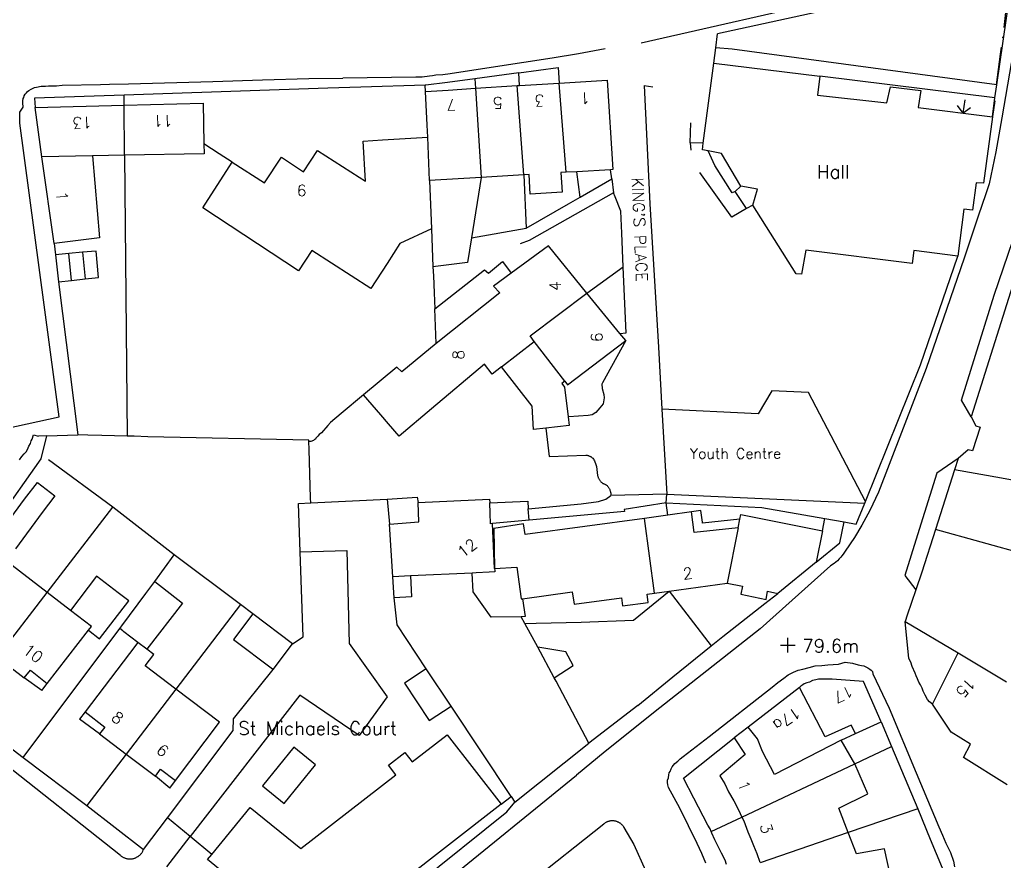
# Model space of a CAD drawing. Extents: x 427500 to 429848, y 434500 to 436505.
# Drawn here: x 427841.1 to 427945.1, y 435868.4 to 435957.2 of the extents above; entities that cross this region are included whole.
import ezdxf

# ---------------------------------------------------------------- set-up
doc = ezdxf.new("R2010")
doc.units = 0
doc.linetypes.add('Dash-Dot', pattern=[6, 4, -1, 0, -1])
doc.layers.add('LPTIP_Ex_Base', color=8, linetype='Continuous')
doc.styles.add('MtXpl_Romans', font='romans__.ttf')

msp = doc.modelspace()

# ---------------------------------------------------------------- linework, layer by layer
at = {"layer": 'LPTIP_Ex_Base', "color": 251, "true_color": 0x636466}
for p, q in [((427906.73, 435954.79), (427943.25, 435963.1)), ((427944.29, 435950.35), (427945.82, 435961.11)), ((427947.15, 435960.5), (427944.79, 435946.85)), ((427929.35, 435958.9), (427914.8, 435955.72)), ((427914.61, 435954.24), (427914.8, 435955.72)), ((427914.4, 435952.65), (427914.61, 435954.24)), ((427916.35, 435954.1), (427914.61, 435954.24)), ((427897.35, 435953.15), (427891.35, 435952.25)), ((427900.1, 435953.62), (427897.35, 435953.15)), ((427902.94, 435954.14), (427900.1, 435953.62)), ((427944.29, 435950.35), (427916.35, 435954.1)), ((427891.35, 435952.25), (427886.55, 435951.5)), ((427893.8, 435951.6), (427897.95, 435952.16)), ((427897.95, 435952.16), (427898.07, 435950.53)), ((427913.29, 435944.18), (427914.4, 435952.65)), ((427914.4, 435952.65), (427925.6, 435951.25)), ((427882.95, 435951.15), (427875.25, 435951.05)), ((427883.6, 435951.15), (427882.95, 435951.15)), ((427884.4, 435951.25), (427883.6, 435951.15)), ((427884.7, 435951.3), (427884.4, 435951.25)), ((427885.05, 435951.35), (427884.7, 435951.3)), ((427885.8, 435951.4), (427885.05, 435951.35)), ((427886.55, 435951.5), (427885.8, 435951.4)), ((427893.8, 435951.6), (427889.16, 435950.99)), ((427893.9, 435950.27), (427893.8, 435951.6)), ((427925.6, 435951.25), (427925.35, 435949.25)), ((427944.07, 435948.97), (427925.6, 435951.25)), ((427842.55, 435950), (427842.7, 435950.05)), ((427842.7, 435950.05), (427842.9, 435950.1)), ((427842.9, 435950.1), (427843.4, 435950.2)), ((427843.4, 435950.2), (427843.85, 435950.2)), ((427843.85, 435950.2), (427844.15, 435950.25)), ((427844.15, 435950.25), (427845, 435950.25)), ((427845, 435950.25), (427845.6, 435950.3)), ((427845.6, 435950.3), (427849.65, 435950.39)), ((427849.65, 435950.39), (427850.61, 435950.41)), ((427850.61, 435950.41), (427852.6, 435950.45)), ((427852.6, 435950.45), (427861.5, 435950.7)), ((427861.5, 435950.7), (427866.77, 435950.86)), ((427866.77, 435950.86), (427871.65, 435951)), ((427871.65, 435951), (427875.25, 435951.05)), ((427877.14, 435950.1), (427873.65, 435950)), ((427883.92, 435950.3), (427877.14, 435950.1)), ((427883.95, 435949.65), (427883.92, 435950.3)), ((427884, 435950.3), (427883.92, 435950.3)), ((427886.29, 435950.61), (427884, 435950.3)), ((427889.16, 435950.99), (427886.29, 435950.61)), ((427889.16, 435950.99), (427889.23, 435949.98)), ((427889.23, 435949.98), (427893.65, 435950.26)), ((427893.65, 435950.26), (427893.9, 435950.27)), ((427894.35, 435940.84), (427893.65, 435950.26)), ((427893.9, 435950.27), (427898.07, 435950.53)), ((427898.07, 435950.53), (427903.15, 435950.85)), ((427898.8, 435941.11), (427898.07, 435950.53)), ((427903.15, 435950.85), (427903.75, 435941.4)), ((427907.05, 435950.27), (427907.65, 435937.8)), ((427907.05, 435950.27), (427907.97, 435950.12)), ((427932.65, 435948.45), (427933.05, 435950.15)), ((427933.05, 435950.15), (427936.25, 435949.75)), ((427944.07, 435948.97), (427944.29, 435950.35)), ((427841.5, 435948.9), (427841.55, 435949)), ((427841.55, 435949), (427841.6, 435949.2)), ((427841.6, 435949.2), (427841.7, 435949.35)), ((427841.7, 435949.35), (427841.85, 435949.5)), ((427841.85, 435949.5), (427841.95, 435949.65)), ((427841.95, 435949.65), (427842.1, 435949.75)), ((427842.1, 435949.75), (427842.35, 435949.9)), ((427842.35, 435949.9), (427842.55, 435950)), ((427852.14, 435949.25), (427842.7, 435948.95)), ((427855.2, 435949.35), (427852.14, 435949.25)), ((427852.15, 435948.19), (427852.14, 435949.25)), ((427873.65, 435950), (427855.2, 435949.35)), ((427883.95, 435949.65), (427886.35, 435949.8)), ((427884.14, 435946.1), (427883.95, 435949.65)), ((427886.35, 435949.8), (427889.23, 435949.98)), ((427889.23, 435949.98), (427889.85, 435940.57)), ((427925.35, 435949.25), (427932.65, 435948.45)), ((427936.25, 435949.75), (427935.98, 435947.94)), ((427841.15, 435947.45), (427841.5, 435948)), ((427841.45, 435948.65), (427841.5, 435948.9)), ((427841.45, 435948.45), (427841.45, 435948.65)), ((427841.5, 435948), (427841.45, 435948.45)), ((427842.7, 435948.95), (427842.75, 435947.95)), ((427842.75, 435947.95), (427852.15, 435948.19)), ((427843.47, 435942.75), (427842.75, 435947.95)), ((427852.15, 435948.19), (427860.5, 435948.4)), ((427852.2, 435942.91), (427852.15, 435948.19)), ((427860.5, 435948.4), (427860.58, 435944.11)), ((427935.98, 435947.94), (427943.8, 435946.98)), ((427943.8, 435946.98), (427944.07, 435948.97)), ((427841.15, 435946.3), (427841.15, 435947.45)), ((427943.8, 435946.98), (427942.85, 435939.95)), ((427845.3, 435915.3), (427841.15, 435946.3)), ((427884.2, 435944.82), (427884.14, 435946.1)), ((427911.91, 435944.23), (427911.96, 435946.34)), ((427944.79, 435946.85), (427944.16, 435943.27)), ((427879.43, 435944.53), (427884.2, 435944.82)), ((427884.35, 435941.15), (427884.2, 435944.82)), ((427860.58, 435944.11), (427860.6, 435943.05)), ((427862.19, 435943.08), (427860.58, 435944.11)), ((427877.37, 435944.4), (427879.43, 435944.53)), ((427877.63, 435940.17), (427877.37, 435944.4)), ((427911.91, 435944.23), (427911.97, 435943.45)), ((427913.29, 435944.18), (427911.91, 435944.23)), ((427913.2, 435943.5), (427913.29, 435944.18)), ((427848.8, 435942.85), (427843.47, 435942.75)), ((427844.75, 435933.6), (427843.47, 435942.75)), ((427852.2, 435942.91), (427848.8, 435942.85)), ((427848.8, 435942.85), (427849.55, 435934.2)), ((427860.6, 435943.05), (427852.2, 435942.91)), ((427852.2, 435942.91), (427852.48, 435913.26)), ((427863.55, 435942.2), (427862.19, 435943.08)), ((427871.1, 435941.15), (427872.55, 435943.4)), ((427872.55, 435943.4), (427876.95, 435940.6)), ((427913.81, 435943.38), (427913.2, 435943.5)), ((427915.2, 435943.1), (427913.81, 435943.38)), ((427914.49, 435941.82), (427913.81, 435943.38)), ((427917.25, 435939.65), (427915.2, 435943.1)), ((427944.16, 435943.27), (427943.45, 435939.91)), ((427860.45, 435937.35), (427863.55, 435942.2)), ((427863.55, 435942.2), (427866.95, 435940)), ((427866.95, 435940), (427868.75, 435942.7)), ((427868.75, 435942.7), (427871.1, 435941.15)), ((427916.33, 435938.95), (427914.49, 435941.82)), ((427884.4, 435940.25), (427884.35, 435941.15)), ((427894.35, 435940.84), (427889.85, 435940.57)), ((427894.89, 435940.87), (427894.35, 435940.84)), ((427894.35, 435940.84), (427894.6, 435935.2)), ((427895.01, 435938.82), (427894.89, 435940.87)), ((427898.8, 435941.11), (427898.26, 435941.08)), ((427898.26, 435941.08), (427898.39, 435939.02)), ((427899.95, 435941.17), (427898.8, 435941.11)), ((427903.5, 435941.39), (427899.95, 435941.17)), ((427900.29, 435938.49), (427899.95, 435941.17)), ((427903.75, 435941.4), (427903.5, 435941.39)), ((427903.64, 435940.42), (427903.5, 435941.39)), ((427916.31, 435936.37), (427912.92, 435941.1)), ((427876.95, 435940.6), (427877.63, 435940.17)), ((427889.85, 435940.57), (427884.4, 435940.25)), ((427884.4, 435940.25), (427884.6, 435935.16)), ((427889.85, 435940.57), (427888.82, 435934.19)), ((427900.29, 435938.49), (427903.64, 435940.42)), ((427903.64, 435940.42), (427903.82, 435938.96)), ((427916.65, 435939.1), (427917.25, 435939.65)), ((427919, 435939.35), (427917.25, 435939.65)), ((427942.1, 435940), (427941.7, 435937.1)), ((427942.85, 435939.95), (427942.1, 435940)), ((427943.45, 435939.91), (427943.08, 435938.75)), ((427903.82, 435938.96), (427894.9, 435933.9)), ((427898.39, 435939.02), (427895.01, 435938.82)), ((427903.99, 435938.52), (427903.82, 435938.96)), ((427916.65, 435939.1), (427916.33, 435938.95)), ((427917.85, 435937.3), (427916.65, 435939.1)), ((427918.5, 435937.65), (427919, 435939.35)), ((427943.08, 435938.75), (427942.34, 435936.6)), ((427944, 435928.15), (427947.55, 435938.6)), ((427894.6, 435935.2), (427899.06, 435937.78)), ((427899.06, 435937.78), (427900.29, 435938.49)), ((427904.6, 435937), (427903.99, 435938.52)), ((427907.65, 435937.8), (427908.55, 435922.65)), ((427918.5, 435937.65), (427917.85, 435937.3)), ((427923.1, 435930.4), (427918.5, 435937.65)), ((427870.55, 435930.7), (427860.45, 435937.35)), ((427904.7, 435934.7), (427904.6, 435937)), ((427917.85, 435937.3), (427916.31, 435936.37)), ((427940.79, 435937.22), (427940.16, 435932.26)), ((427941.7, 435937.1), (427940.79, 435937.22)), ((427942.34, 435936.6), (427940.83, 435932.06)), ((427884.58, 435935.15), (427881.26, 435933.61)), ((427884.6, 435935.16), (427884.58, 435935.15)), ((427884.6, 435935.16), (427884.75, 435931.15)), ((427888.82, 435934.19), (427894.6, 435935.2)), ((427904.84, 435931.13), (427904.7, 435934.7)), ((427849.55, 435934.2), (427844.75, 435933.6)), ((427844.75, 435933.6), (427844.9, 435932.4)), ((427881.26, 435933.61), (427879.9, 435931.5)), ((427888.82, 435934.19), (427888.4, 435931.6)), ((427894.9, 435933.9), (427893.95, 435933.55)), ((427846.3, 435932.53), (427844.9, 435932.4)), ((427844.9, 435932.4), (427845.23, 435929.56)), ((427847.75, 435932.67), (427846.3, 435932.53)), ((427846.6, 435929.7), (427846.3, 435932.53)), ((427849.2, 435932.8), (427847.75, 435932.67)), ((427847.75, 435932.67), (427848.05, 435929.85)), ((427849.45, 435930), (427849.2, 435932.8)), ((427871.97, 435932.86), (427870.55, 435930.7)), ((427878.19, 435928.85), (427871.97, 435932.86)), ((427896.95, 435933.35), (427893, 435930.45)), ((427901.01, 435928.37), (427896.95, 435933.35)), ((427924.1, 435932.9), (427923.65, 435930.35)), ((427935.32, 435931.47), (427924.1, 435932.9)), ((427935.5, 435932.85), (427935.32, 435931.47)), ((427940.16, 435932.26), (427935.5, 435932.85)), ((427879.9, 435931.5), (427878.19, 435928.85)), ((427888.4, 435931.6), (427884.75, 435931.15)), ((427890.6, 435930.45), (427892.1, 435931.7)), ((427892.1, 435931.7), (427893, 435930.45)), ((427936.21, 435920.78), (427940.16, 435932.26)), ((427940.83, 435932.06), (427936.8, 435920.4)), ((427884.75, 435931.15), (427884.79, 435930.18)), ((427884.95, 435926.7), (427890.2, 435930.8)), ((427890.2, 435930.8), (427890.6, 435930.45)), ((427893, 435930.45), (427891.15, 435929.1)), ((427901.01, 435928.37), (427904.84, 435931.13)), ((427904.9, 435929.55), (427904.84, 435931.13)), ((427923.65, 435930.35), (427923.1, 435930.4)), ((427946.35, 435930.45), (427941.58, 435915.3)), ((427845.23, 435929.56), (427846.6, 435929.7)), ((427845.23, 435929.56), (427847.25, 435913.4)), ((427846.6, 435929.7), (427848.05, 435929.85)), ((427848.05, 435929.85), (427849.45, 435930)), ((427884.79, 435930.18), (427884.87, 435928.4)), ((427905.15, 435924.15), (427904.9, 435929.55)), ((427884.87, 435928.4), (427884.95, 435926.7)), ((427891.8, 435928.4), (427885.1, 435923.05)), ((427891.15, 435929.1), (427891.8, 435928.4)), ((427895, 435923.85), (427901.01, 435928.37)), ((427904.49, 435924.1), (427901.01, 435928.37)), ((427940.55, 435917.05), (427944, 435928.15)), ((427885.1, 435923.05), (427884.95, 435926.7)), ((427904.49, 435924.1), (427905.15, 435924.15)), ((427905.1, 435923.35), (427904.49, 435924.1)), ((427885.1, 435923.05), (427881.45, 435920.05)), ((427892, 435920.58), (427895.45, 435923.25)), ((427895.45, 435923.25), (427895, 435923.85)), ((427898.66, 435919.08), (427895.45, 435923.25)), ((427898.97, 435918.68), (427905.1, 435923.35)), ((427905.1, 435923.35), (427902.63, 435918.9)), ((427908.55, 435922.65), (427908.9, 435916.09)), ((427880.95, 435920.55), (427877.42, 435917.62)), ((427881.45, 435920.05), (427880.95, 435920.55)), ((427890.2, 435920.85), (427884.6, 435916.15)), ((427891, 435919.8), (427890.2, 435920.85)), ((427892, 435920.58), (427891, 435919.8)), ((427895.23, 435916.42), (427892, 435920.58)), ((427930.4, 435906.35), (427936.21, 435920.78)), ((427936.8, 435920.4), (427931.77, 435907.34)), ((427898.66, 435919.08), (427898.35, 435918.83)), ((427898.66, 435919.08), (427898.97, 435918.68)), ((427902.63, 435918.9), (427902.57, 435918.73)), ((427898.35, 435918.83), (427898.65, 435918.44)), ((427898.65, 435918.44), (427899.02, 435915.29)), ((427902.57, 435918.73), (427902.61, 435918.28)), ((427902.61, 435918.28), (427902.79, 435917.66)), ((427920.53, 435918.05), (427919.09, 435915.61)), ((427924.39, 435917.87), (427920.53, 435918.05)), ((427930.4, 435906.35), (427924.39, 435917.87)), ((427877.42, 435917.62), (427875.05, 435915.65)), ((427879.25, 435915.5), (427877.42, 435917.62)), ((427902.81, 435917.32), (427902.73, 435916.67)), ((427902.79, 435917.66), (427902.81, 435917.32)), ((427941.58, 435915.3), (427940.55, 435917.05)), ((427884.6, 435916.15), (427881.17, 435913.27)), ((427895.36, 435913.95), (427895.23, 435916.42)), ((427901.96, 435915.74), (427901.55, 435915.51)), ((427902.36, 435916.26), (427901.96, 435915.74)), ((427902.73, 435916.67), (427902.36, 435916.26)), ((427908.9, 435916.09), (427909.43, 435907.12)), ((427919.09, 435915.61), (427908.9, 435916.09)), ((427839.65, 435914.05), (427845.3, 435915.3)), ((427873.95, 435914.7), (427873.65, 435914.4)), ((427875.05, 435915.65), (427873.95, 435914.7)), ((427880.05, 435914.57), (427879.25, 435915.5)), ((427899.1, 435915.3), (427899.02, 435915.29)), ((427899.02, 435915.29), (427899.13, 435914.39)), ((427901.12, 435915.44), (427899.1, 435915.3)), ((427901.55, 435915.51), (427901.12, 435915.44)), ((427941.58, 435915.3), (427942.05, 435914.35)), ((427873.2, 435913.85), (427873, 435913.6)), ((427873.45, 435914.15), (427873.2, 435913.85)), ((427873.65, 435914.4), (427873.45, 435914.15)), ((427881.17, 435913.27), (427880.05, 435914.57)), ((427896.65, 435914.1), (427895.36, 435913.95)), ((427899.13, 435914.39), (427896.65, 435914.1)), ((427896.65, 435914.1), (427897, 435911.12)), ((427942.5, 435914.2), (427941.7, 435911.7)), ((427942.05, 435914.35), (427942.5, 435914.2)), ((427842.25, 435912.5), (427842.35, 435912.75)), ((427842.35, 435912.75), (427842.45, 435912.95)), ((427842.45, 435912.95), (427842.6, 435913.4)), ((427842.6, 435913.4), (427843.1, 435913.25)), ((427844, 435913.3), (427843.1, 435913.25)), ((427843.4, 435910.85), (427844, 435913.3)), ((427844, 435913.3), (427847.25, 435913.4)), ((427848.33, 435913.37), (427847.25, 435913.4)), ((427849.81, 435913.33), (427848.33, 435913.37)), ((427852.48, 435913.26), (427849.81, 435913.33)), ((427853.2, 435913.24), (427852.48, 435913.26)), ((427854.65, 435913.2), (427853.2, 435913.24)), ((427871.65, 435912.85), (427854.65, 435913.2)), ((427871.65, 435912.7), (427871.65, 435912.85)), ((427871.68, 435911.85), (427871.65, 435912.7)), ((427871.85, 435912.7), (427871.65, 435912.7)), ((427872.15, 435912.8), (427871.85, 435912.7)), ((427872.25, 435912.9), (427872.15, 435912.8)), ((427872.35, 435912.95), (427872.25, 435912.9)), ((427872.4, 435913.05), (427872.35, 435912.95)), ((427872.6, 435913.25), (427872.4, 435913.05)), ((427872.75, 435913.45), (427872.6, 435913.25)), ((427873, 435913.6), (427872.75, 435913.45)), ((427841.6, 435911.4), (427841.8, 435911.6)), ((427841.8, 435911.6), (427841.95, 435911.85)), ((427841.95, 435911.85), (427842.1, 435912.2)), ((427842.1, 435912.2), (427842.25, 435912.5)), ((427871.84, 435906.7), (427871.68, 435911.85)), ((427941.25, 435911.8), (427940.2, 435910.9)), ((427941.7, 435911.7), (427941.25, 435911.8)), ((427828.15, 435889.35), (427843.4, 435910.85)), ((427841.1, 435910.75), (427841.35, 435911.1)), ((427841.35, 435911.1), (427841.6, 435911.4)), ((427850.94, 435905.76), (427844.15, 435910.75)), ((427897, 435911.12), (427900.9, 435911.26)), ((427900.9, 435911.26), (427900.95, 435911.26)), ((427900.95, 435911.26), (427900.99, 435911.25)), ((427900.99, 435911.25), (427901.04, 435911.24)), ((427901.04, 435911.24), (427901.09, 435911.23)), ((427901.09, 435911.23), (427901.13, 435911.21)), ((427901.13, 435911.21), (427901.18, 435911.2)), ((427901.18, 435911.2), (427901.22, 435911.18)), ((427901.22, 435911.18), (427901.27, 435911.16)), ((427901.27, 435911.16), (427901.31, 435911.14)), ((427901.31, 435911.14), (427901.35, 435911.12)), ((427901.35, 435911.12), (427901.4, 435911.1)), ((427901.4, 435911.1), (427901.44, 435911.07)), ((427901.44, 435911.07), (427901.47, 435911.04)), ((427901.47, 435911.04), (427901.51, 435911.01)), ((427901.51, 435911.01), (427901.55, 435910.98)), ((427901.55, 435910.98), (427901.61, 435910.92)), ((427901.61, 435910.92), (427901.68, 435910.84)), ((427901.68, 435910.84), (427901.74, 435910.75)), ((427901.74, 435910.75), (427901.79, 435910.65)), ((427901.79, 435910.65), (427901.84, 435910.54)), ((427901.84, 435910.54), (427901.91, 435910.37)), ((427940.2, 435910.9), (427937.95, 435909.35)), ((427940.2, 435910.9), (427939.81, 435909.7)), ((427901.91, 435910.37), (427901.94, 435910.26)), ((427901.94, 435910.26), (427901.98, 435910.16)), ((427901.98, 435910.16), (427902, 435910.05)), ((427902, 435910.05), (427902.08, 435909.41)), ((427939.81, 435909.7), (427937.8, 435903.42)), ((427944.78, 435908.81), (427939.81, 435909.7)), ((427902.08, 435909.41), (427902.12, 435909.11)), ((427902.12, 435909.11), (427902.14, 435909.05)), ((427902.14, 435909.05), (427902.15, 435908.99)), ((427902.15, 435908.99), (427902.18, 435908.93)), ((427902.18, 435908.93), (427902.2, 435908.87)), ((427902.2, 435908.87), (427902.22, 435908.81)), ((427902.22, 435908.81), (427902.25, 435908.76)), ((427902.25, 435908.76), (427902.28, 435908.7)), ((427902.28, 435908.7), (427902.32, 435908.65)), ((427902.32, 435908.65), (427902.35, 435908.6)), ((427902.35, 435908.6), (427902.39, 435908.55)), ((427902.39, 435908.55), (427902.43, 435908.5)), ((427902.43, 435908.5), (427902.47, 435908.45)), ((427902.47, 435908.45), (427902.51, 435908.41)), ((427937.95, 435909.35), (427935.9, 435902.85)), ((427948.6, 435908.13), (427944.78, 435908.81)), ((427841.65, 435906.6), (427842.99, 435908.37)), ((427842.99, 435908.37), (427844.84, 435906.97)), ((427902.51, 435908.41), (427902.56, 435908.36)), ((427902.56, 435908.36), (427902.6, 435908.33)), ((427902.6, 435908.33), (427902.64, 435908.3)), ((427902.64, 435908.3), (427902.69, 435908.27)), ((427902.69, 435908.27), (427902.74, 435908.25)), ((427902.74, 435908.25), (427902.79, 435908.23)), ((427902.79, 435908.23), (427902.83, 435908.21)), ((427902.83, 435908.21), (427902.88, 435908.18)), ((427902.88, 435908.18), (427902.93, 435908.16)), ((427902.93, 435908.16), (427902.98, 435908.14)), ((427902.98, 435908.14), (427903.03, 435908.11)), ((427903.03, 435908.11), (427903.07, 435908.09)), ((427903.07, 435908.09), (427903.13, 435908.04)), ((427903.13, 435908.04), (427903.17, 435907.99)), ((427903.17, 435907.99), (427903.21, 435907.94)), ((427903.21, 435907.94), (427903.25, 435907.9)), ((427903.25, 435907.9), (427903.28, 435907.85)), ((427903.28, 435907.85), (427903.31, 435907.8)), ((427903.31, 435907.8), (427903.34, 435907.74)), ((427903.34, 435907.74), (427903.37, 435907.69)), ((427903.37, 435907.69), (427903.41, 435907.61)), ((427903.41, 435907.61), (427903.43, 435907.56)), ((427903.43, 435907.56), (427903.45, 435907.5)), ((427903.45, 435907.5), (427903.47, 435907.44)), ((427903.47, 435907.44), (427903.48, 435907.38)), ((427838.8, 435902.8), (427841.65, 435906.6)), ((427844.84, 435906.97), (427843.5, 435905.2)), ((427871.85, 435906.21), (427871.84, 435906.7)), ((427871.85, 435906.21), (427879.9, 435906.6)), ((427879.9, 435906.6), (427883.1, 435906.8)), ((427879.9, 435906.6), (427880.15, 435903.95)), ((427883.1, 435906.8), (427883.2, 435906.25)), ((427883.2, 435906.25), (427890.72, 435906.6)), ((427890.72, 435906.6), (427890.74, 435906.21)), ((427890.74, 435906.21), (427894.75, 435906.41)), ((427894.75, 435906.41), (427894.8, 435905.59)), ((427900.4, 435906.1), (427902.23, 435906.37)), ((427902.23, 435906.37), (427903.01, 435906.62)), ((427903.01, 435906.62), (427903.52, 435906.98)), ((427903.48, 435907.38), (427903.5, 435907.32)), ((427903.5, 435907.32), (427903.51, 435907.26)), ((427903.51, 435907.26), (427903.51, 435907.2)), ((427903.51, 435907.2), (427903.52, 435907.14)), ((427903.52, 435907.14), (427903.52, 435907.08)), ((427909.43, 435907.12), (427903.52, 435906.98)), ((427903.52, 435907.08), (427903.52, 435906.98)), ((427909.38, 435906.22), (427909.43, 435907.12)), ((427909.43, 435907.12), (427930.33, 435906.2)), ((427931.77, 435907.34), (427930.87, 435905.42)), ((427844.01, 435896.75), (427850.94, 435905.76)), ((427857.43, 435900.74), (427850.94, 435905.76)), ((427870.55, 435906.15), (427871.85, 435906.21)), ((427870.73, 435901.05), (427870.55, 435906.15)), ((427883.25, 435904.2), (427883.2, 435906.25)), ((427890.79, 435905.13), (427890.74, 435906.21)), ((427894.8, 435905.59), (427900.4, 435906.1)), ((427894.92, 435904.4), (427894.8, 435905.59)), ((427909.38, 435906.22), (427904.93, 435905.5)), ((427904.93, 435905.5), (427904.96, 435905.31)), ((427909.55, 435904.92), (427909.38, 435906.22)), ((427909.38, 435906.22), (427919.46, 435905.74)), ((427913.02, 435905.4), (427912.03, 435905.26)), ((427913.19, 435904.18), (427913.02, 435905.4)), ((427919.46, 435905.74), (427926.13, 435904.56)), ((427929.44, 435903.97), (427930.33, 435906.2)), ((427930.87, 435905.42), (427930.03, 435903.87)), ((427930.33, 435906.2), (427930.4, 435906.35)), ((427843.5, 435905.2), (427840.7, 435901.35)), ((427890.84, 435904.01), (427890.79, 435905.13)), ((427894.92, 435904.4), (427891.03, 435904.02)), ((427907.07, 435904.58), (427894.49, 435902.87)), ((427904.96, 435905.31), (427894.92, 435904.4)), ((427909.55, 435904.92), (427907.07, 435904.58)), ((427908.15, 435896.68), (427907.07, 435904.58)), ((427912.03, 435905.26), (427909.55, 435904.92)), ((427912.33, 435903.08), (427912.03, 435905.26)), ((427917.14, 435904.51), (427913.2, 435904.08)), ((427916.96, 435903.59), (427917.14, 435904.51)), ((427917.14, 435904.51), (427917.24, 435905)), ((427917.24, 435905), (427925.87, 435903.28)), ((427925.87, 435903.28), (427926.13, 435904.56)), ((427926.13, 435904.56), (427928.16, 435904.2)), ((427880.15, 435903.95), (427883.25, 435904.2)), ((427880.52, 435898.41), (427880.15, 435903.95)), ((427891.03, 435904.02), (427890.84, 435904.01)), ((427891.26, 435899.28), (427891.03, 435904.02)), ((427894.32, 435904.01), (427891.16, 435903.52)), ((427891.16, 435903.52), (427891.26, 435899.28)), ((427894.49, 435902.87), (427894.32, 435904.01)), ((427916.96, 435903.59), (427912.33, 435903.08)), ((427913.2, 435904.08), (427913.19, 435904.18)), ((427916.96, 435903.59), (427915.79, 435897.73)), ((427925.87, 435903.28), (427925.21, 435899.97)), ((427927.69, 435902), (427928.16, 435904.2)), ((427928.16, 435904.2), (427929.44, 435903.97)), ((427930.03, 435903.87), (427929.24, 435902.57)), ((427937.8, 435903.42), (427936.35, 435898.9)), ((427950.97, 435899.76), (427937.8, 435903.42)), ((427929.24, 435902.57), (427928.25, 435901.11)), ((427935.9, 435902.85), (427934.55, 435898.55)), ((427870.73, 435901.05), (427875.66, 435901.18)), ((427875.66, 435901.18), (427875.92, 435891.38)), ((427925.21, 435899.97), (427927.69, 435902)), ((427844.01, 435896.75), (427839.4, 435900.3)), ((427855.4, 435897.93), (427857.43, 435900.74)), ((427864.42, 435895.48), (427857.43, 435900.74)), ((427871.04, 435892.07), (427870.73, 435901.05)), ((427927.64, 435900.3), (427927.44, 435900.09)), ((427927.79, 435900.47), (427927.64, 435900.3)), ((427927.92, 435900.64), (427927.79, 435900.47)), ((427928.05, 435900.81), (427927.92, 435900.64)), ((427928.25, 435901.11), (427928.05, 435900.81)), ((427891.26, 435899.28), (427893.61, 435899.42)), ((427891.26, 435899.28), (427891.27, 435899.08)), ((427893.61, 435899.42), (427894.05, 435896.07)), ((427919.28, 435892.91), (427926.7, 435899.57)), ((427925.21, 435899.97), (427921.16, 435896.66)), ((427927.11, 435899.8), (427926.7, 435899.57)), ((427927.28, 435899.94), (427927.11, 435899.8)), ((427927.44, 435900.09), (427927.28, 435899.94)), ((427849.25, 435898.46), (427846.48, 435894.85)), ((427851.51, 435896.72), (427849.25, 435898.46)), ((427882.38, 435898.5), (427880.52, 435898.41)), ((427880.65, 435896.2), (427880.52, 435898.41)), ((427888.88, 435898.81), (427882.38, 435898.5)), ((427882.38, 435898.5), (427882.5, 435896.3)), ((427889.31, 435898.83), (427888.88, 435898.81)), ((427888.98, 435896.82), (427888.88, 435898.81)), ((427890.67, 435898.9), (427889.31, 435898.83)), ((427891.28, 435898.93), (427890.67, 435898.9)), ((427891.27, 435899.08), (427891.28, 435898.93)), ((427934.55, 435898.55), (427935.72, 435897.05)), ((427936.35, 435898.9), (427935.72, 435897.05)), ((427854.45, 435896.65), (427855.4, 435897.93)), ((427855.4, 435897.93), (427858.32, 435895.63)), ((427909.69, 435896.89), (427915.79, 435897.73)), ((427915.79, 435897.73), (427917.42, 435897.41)), ((427917.42, 435897.41), (427917.26, 435896.56)), ((427935.72, 435897.05), (427934.8, 435894.35)), ((427838.76, 435889.93), (427844.01, 435896.75)), ((427846.48, 435894.85), (427844.01, 435896.75)), ((427852.63, 435895.86), (427851.51, 435896.72)), ((427851.91, 435893.24), (427854.45, 435896.65)), ((427882.5, 435896.3), (427880.65, 435896.2)), ((427880.96, 435893.35), (427880.65, 435896.2)), ((427890.91, 435894.15), (427888.98, 435896.82)), ((427894.05, 435896.07), (427894.21, 435896.09)), ((427894.21, 435896.09), (427899.46, 435896.81)), ((427894.21, 435896.09), (427894.47, 435894.21)), ((427899.46, 435896.81), (427899.64, 435895.52)), ((427899.64, 435895.52), (427904.64, 435896.2)), ((427904.64, 435896.2), (427904.76, 435895.35)), ((427905.91, 435893.82), (427909.69, 435896.89)), ((427907.36, 435896.57), (427908.15, 435896.68)), ((427907.48, 435895.69), (427907.36, 435896.57)), ((427908.15, 435896.68), (427909.69, 435896.89)), ((427909.69, 435896.89), (427914.13, 435891.12)), ((427917.26, 435896.56), (427919.92, 435896.03)), ((427919.8, 435895.59), (427921.16, 435896.66)), ((427919.92, 435896.03), (427920.08, 435896.88)), ((427920.08, 435896.88), (427921.16, 435896.66)), ((427851.09, 435893.86), (427852.63, 435895.86)), ((427858.32, 435895.63), (427854.53, 435890.76)), ((427864.42, 435895.48), (427857.6, 435886.56)), ((427865.73, 435894.49), (427864.42, 435895.48)), ((427904.76, 435895.35), (427907.48, 435895.69)), ((427915.35, 435892.1), (427919.8, 435895.59)), ((427848.7, 435893.15), (427846.48, 435894.85)), ((427865.73, 435894.49), (427863.69, 435891.79)), ((427869.91, 435891.34), (427865.73, 435894.49)), ((427894.07, 435894.2), (427890.91, 435894.15)), ((427894.47, 435894.21), (427894.07, 435894.2)), ((427894.46, 435893.48), (427894.07, 435894.2)), ((427934.8, 435894.35), (427934.6, 435893.7)), ((427841.5, 435879.35), (427851.69, 435892.94)), ((427848.39, 435892.76), (427848.7, 435893.15)), ((427849.55, 435891.86), (427851.09, 435893.86)), ((427851.69, 435892.94), (427851.91, 435893.24)), ((427852, 435892.7), (427851.69, 435892.94)), ((427884.05, 435888.7), (427880.96, 435893.35)), ((427894.46, 435893.48), (427895.66, 435893.51)), ((427895.81, 435890.98), (427894.46, 435893.48)), ((427895.66, 435893.51), (427900.4, 435893.62)), ((427900.4, 435893.62), (427905.91, 435893.82)), ((427919.28, 435892.91), (427908.7, 435884.58)), ((427934.6, 435893.7), (427940.2, 435890.4)), ((427935, 435889.8), (427934.6, 435893.7)), ((427844.04, 435887.16), (427848.39, 435892.76)), ((427848.39, 435892.76), (427849.55, 435891.86)), ((427852.13, 435892.6), (427852, 435892.7)), ((427853.6, 435891.48), (427852.13, 435892.6)), ((427869.91, 435891.34), (427871.04, 435892.07)), ((427914.13, 435891.12), (427915.35, 435892.1)), ((427853.6, 435891.48), (427852.71, 435890.3)), ((427854.53, 435890.76), (427853.6, 435891.48)), ((427863.69, 435891.79), (427867.82, 435888.68)), ((427867.87, 435888.64), (427869.91, 435891.34)), ((427875.92, 435891.38), (427879.92, 435885.73)), ((427898.77, 435890.49), (427895.81, 435890.98)), ((427897.55, 435887.76), (427895.81, 435890.98)), ((427910.08, 435887.86), (427914.13, 435891.12)), ((427838.76, 435889.93), (427841.6, 435887.75)), ((427852.71, 435890.3), (427848.05, 435884.15)), ((427854.38, 435889.02), (427855.27, 435890.2)), ((427855.27, 435890.2), (427854.53, 435890.76)), ((427899.55, 435889.04), (427898.77, 435890.49)), ((427935.2, 435889.4), (427935, 435889.8)), ((427937.5, 435884.95), (427940.2, 435890.4)), ((427940.2, 435890.4), (427945.31, 435887.31)), ((427857.6, 435886.56), (427854.38, 435889.02)), ((427884.05, 435888.7), (427881.75, 435887.17)), ((427886.66, 435884.77), (427884.05, 435888.7)), ((427897.55, 435887.76), (427899.55, 435889.04)), ((427923.8, 435888.65), (427924.45, 435888.85)), ((427924.45, 435888.85), (427925.1, 435889)), ((427925.1, 435889), (427925.8, 435889.05)), ((427925.8, 435889.05), (427926.45, 435889.1)), ((427926.45, 435889.1), (427927.55, 435889.2)), ((427927.55, 435889.2), (427928.25, 435889.4)), ((427928.25, 435889.4), (427929.05, 435889.3)), ((427929.05, 435889.3), (427929.65, 435889.1)), ((427929.65, 435889.1), (427930, 435889.05)), ((427930, 435889.05), (427930.25, 435889)), ((427930.25, 435889), (427930.65, 435888.8)), ((427930.65, 435888.8), (427930.85, 435888.65)), ((427935.35, 435888.95), (427935.2, 435889.4)), ((427935.65, 435888.25), (427935.35, 435888.95)), ((427841.6, 435887.75), (427842.25, 435888.55)), ((427843.47, 435886.42), (427841.6, 435887.75)), ((427842.25, 435888.55), (427844.04, 435887.16)), ((427863.7, 435883.43), (427867.87, 435888.64)), ((427867.82, 435888.68), (427867.87, 435888.64)), ((427897.75, 435887.39), (427897.55, 435887.76)), ((427906.37, 435884.84), (427910.08, 435887.86)), ((427921.15, 435887.25), (427921.8, 435887.7)), ((427921.8, 435887.7), (427922.25, 435888.05)), ((427922.25, 435888.05), (427922.8, 435888.35)), ((427922.8, 435888.35), (427923.3, 435888.55)), ((427923.3, 435888.55), (427923.8, 435888.65)), ((427930.85, 435888.65), (427931, 435888.55)), ((427931, 435888.55), (427931.15, 435888.4)), ((427931.15, 435888.4), (427931.2, 435888.15)), ((427931.2, 435888.15), (427932.9, 435884.55)), ((427935.75, 435887.95), (427935.65, 435888.25)), ((427935.9, 435887.65), (427935.75, 435887.95)), ((427843.47, 435886.42), (427844.04, 435887.16)), ((427881.75, 435887.17), (427884.36, 435883.24)), ((427901.22, 435880.86), (427897.75, 435887.39)), ((427913.9, 435881.55), (427920.55, 435886.75)), ((427923.44, 435886.72), (427918.02, 435882.54)), ((427920.55, 435886.75), (427921.15, 435887.25)), ((427923.6, 435886.85), (427923.44, 435886.72)), ((427926.15, 435881.5), (427923.44, 435886.72)), ((427923.8, 435887), (427923.6, 435886.85)), ((427923.95, 435887.1), (427923.8, 435887)), ((427924.2, 435887.2), (427923.95, 435887.1)), ((427924.5, 435887.3), (427924.2, 435887.2)), ((427924.8, 435887.45), (427924.5, 435887.3)), ((427925.15, 435887.55), (427924.8, 435887.45)), ((427925.45, 435887.6), (427925.15, 435887.55)), ((427926.9, 435887.6), (427925.45, 435887.6)), ((427930.2, 435887.35), (427926.9, 435887.6)), ((427932.05, 435883.1), (427930.2, 435887.35)), ((427936.05, 435887.3), (427935.9, 435887.65)), ((427936.2, 435887), (427936.05, 435887.3)), ((427936.4, 435886.65), (427936.2, 435887)), ((427936.5, 435886.35), (427936.4, 435886.65)), ((427857.6, 435886.56), (427852.37, 435879.7)), ((427862.2, 435883.05), (427857.6, 435886.56)), ((427870.71, 435885.92), (427859.13, 435870.99)), ((427876.95, 435881.64), (427870.71, 435885.92)), ((427879.92, 435885.73), (427876.95, 435881.64)), ((427936.7, 435885.9), (427936.5, 435886.35)), ((427936.95, 435885.45), (427936.7, 435885.9)), ((427884.36, 435883.24), (427886.66, 435884.77)), ((427893.01, 435875.23), (427886.66, 435884.77)), ((427906.37, 435884.84), (427901.22, 435880.86)), ((427908.7, 435884.58), (427902.94, 435879.98)), ((427932.9, 435884.55), (427935.75, 435877.7)), ((427937.15, 435885.2), (427936.95, 435885.45)), ((427937.5, 435884.95), (427937.15, 435885.2)), ((427939.45, 435882), (427937.5, 435884.95)), ((427834.6, 435884.52), (427841.5, 435879.35)), ((427848.05, 435884.15), (427847.44, 435883.38)), ((427848.05, 435884.15), (427850.1, 435882.55)), ((427849.55, 435881.85), (427847.44, 435883.38)), ((427850.1, 435882.55), (427849.55, 435881.85)), ((427857.57, 435876.9), (427862.2, 435883.05)), ((427863.65, 435882.17), (427863.7, 435883.43)), ((427918.02, 435882.54), (427916.55, 435881.4)), ((427919, 435881.3), (427918.02, 435882.54)), ((427928.9, 435882.75), (427926.15, 435881.5)), ((427929.37, 435881.86), (427928.9, 435882.75)), ((427929.37, 435881.86), (427932.05, 435883.1)), ((427932.05, 435883.1), (427933.15, 435880.5)), ((427849.55, 435881.85), (427852.37, 435879.7)), ((427856.73, 435872.98), (427863.65, 435882.17)), ((427882.57, 435878.86), (427886.25, 435881.72)), ((427886.25, 435881.72), (427891.94, 435874.4)), ((427911.15, 435879.45), (427913.9, 435881.55)), ((427927.85, 435881.15), (427929.37, 435881.86)), ((427941.5, 435880.75), (427939.45, 435882)), ((427870.08, 435880.43), (427866.76, 435876.35)), ((427872.36, 435878.57), (427870.08, 435880.43)), ((427893.41, 435874.62), (427901.22, 435880.86)), ((427911.2, 435877.15), (427916.55, 435881.4)), ((427916.55, 435881.4), (427917.7, 435879.65)), ((427919.55, 435879.95), (427919, 435881.3)), ((427927.85, 435881.15), (427920.8, 435877.55)), ((427929.29, 435878.68), (427927.85, 435881.15)), ((427930.7, 435879.34), (427933.15, 435880.5)), ((427933.15, 435880.5), (427935.95, 435873.9)), ((427940.75, 435879.35), (427941.5, 435880.75)), ((427838.5, 435879.5), (427851.75, 435869.01)), ((427841.5, 435879.35), (427848.2, 435874.25)), ((427852.37, 435879.7), (427848.2, 435874.25)), ((427852.37, 435879.7), (427855.45, 435877.35)), ((427880.06, 435878.52), (427881.79, 435879.86)), ((427881.79, 435879.86), (427882.57, 435878.86)), ((427902.94, 435879.98), (427899.92, 435877.47)), ((427910.85, 435879.2), (427911.15, 435879.45)), ((427917.7, 435879.65), (427915.05, 435877.4)), ((427920.8, 435877.55), (427919.55, 435879.95)), ((427929.29, 435878.68), (427930.7, 435879.34)), ((427945.35, 435876.45), (427940.75, 435879.35)), ((427869.04, 435874.49), (427872.36, 435878.57)), ((427880.84, 435877.52), (427880.06, 435878.52)), ((427909.9, 435878.15), (427910, 435878.35)), ((427910, 435878.35), (427910.3, 435878.7)), ((427910.3, 435878.7), (427910.6, 435878.95)), ((427910.6, 435878.95), (427910.85, 435879.2)), ((427917.36, 435873.04), (427929.29, 435878.68)), ((427930.65, 435875.5), (427929.29, 435878.68)), ((427855.45, 435877.35), (427856, 435878.1)), ((427856.98, 435876.11), (427855.45, 435877.35)), ((427856, 435878.1), (427857.57, 435876.9)), ((427870.79, 435869.71), (427880.84, 435877.52)), ((427872.21, 435855.01), (427899.92, 435877.47)), ((427909.6, 435877.2), (427909.65, 435877.5)), ((427909.65, 435877.5), (427909.7, 435877.7)), ((427909.7, 435877.7), (427909.8, 435877.85)), ((427909.8, 435877.85), (427909.9, 435878.15)), ((427915.05, 435877.4), (427915.55, 435876.55)), ((427935.75, 435877.7), (427938.15, 435872)), ((427856.98, 435876.11), (427857.57, 435876.9)), ((427866.76, 435876.35), (427869.04, 435874.49)), ((427909.5, 435876.95), (427909.6, 435877.2)), ((427909.5, 435876.7), (427909.5, 435876.95)), ((427909.55, 435876.45), (427909.5, 435876.7)), ((427909.6, 435876.15), (427909.55, 435876.45)), ((427912.3, 435875.05), (427911.2, 435877.15)), ((427915.55, 435876.55), (427915.95, 435875.7)), ((427891.94, 435874.4), (427893.01, 435875.23)), ((427893.01, 435875.23), (427893.41, 435874.62)), ((427910.82, 435873.97), (427909.6, 435876.15)), ((427915.95, 435875.7), (427916.5, 435874.75)), ((427927.6, 435874), (427930.65, 435875.5)), ((427848.2, 435874.25), (427854.2, 435869.62)), ((427891.94, 435874.4), (427878.35, 435863.84)), ((427892.55, 435873.61), (427893.41, 435874.62)), ((427913.75, 435872.2), (427912.3, 435875.05)), ((427916.5, 435874.75), (427917, 435873.8)), ((427861.4, 435869.1), (427865.44, 435874.07)), ((427865.44, 435874.07), (427870.79, 435869.71)), ((427871.19, 435856.47), (427892.55, 435873.61)), ((427912.65, 435870.25), (427910.82, 435873.97)), ((427917, 435873.8), (427917.36, 435873.04)), ((427928.59, 435871.4), (427927.6, 435874)), ((427935.95, 435873.9), (427928.59, 435871.4)), ((427935.95, 435873.9), (427937.25, 435870.7)), ((427854.2, 435869.62), (427856.73, 435872.98)), ((427859.13, 435870.99), (427856.73, 435872.98)), ((427892.7, 435864.35), (427902.79, 435872.33)), ((427902.79, 435872.33), (427902.83, 435872.37)), ((427902.83, 435872.37), (427902.88, 435872.4)), ((427902.88, 435872.4), (427902.93, 435872.44)), ((427902.93, 435872.44), (427902.97, 435872.47)), ((427902.97, 435872.47), (427903.02, 435872.5)), ((427903.02, 435872.5), (427903.07, 435872.53)), ((427903.07, 435872.53), (427903.13, 435872.55)), ((427903.13, 435872.55), (427903.18, 435872.58)), ((427903.18, 435872.58), (427903.23, 435872.6)), ((427903.23, 435872.6), (427903.29, 435872.62)), ((427903.29, 435872.62), (427903.34, 435872.63)), ((427903.34, 435872.63), (427903.4, 435872.65)), ((427903.4, 435872.65), (427903.46, 435872.66)), ((427903.46, 435872.66), (427903.51, 435872.67)), ((427903.51, 435872.67), (427903.57, 435872.67)), ((427903.57, 435872.67), (427903.63, 435872.68)), ((427903.63, 435872.68), (427903.72, 435872.68)), ((427903.72, 435872.68), (427903.74, 435872.68)), ((427903.74, 435872.68), (427903.8, 435872.68)), ((427903.8, 435872.68), (427903.86, 435872.67)), ((427903.86, 435872.67), (427903.91, 435872.66)), ((427903.91, 435872.66), (427903.97, 435872.65)), ((427903.97, 435872.65), (427904.03, 435872.64)), ((427904.03, 435872.64), (427904.08, 435872.62)), ((427904.08, 435872.62), (427904.14, 435872.61)), ((427904.14, 435872.61), (427904.18, 435872.59)), ((427904.18, 435872.59), (427904.19, 435872.59)), ((427904.19, 435872.59), (427904.24, 435872.56)), ((427904.24, 435872.56), (427904.3, 435872.54)), ((427904.3, 435872.54), (427904.35, 435872.51)), ((427904.35, 435872.51), (427904.4, 435872.48)), ((427904.4, 435872.48), (427904.45, 435872.45)), ((427904.45, 435872.45), (427904.49, 435872.42)), ((427904.49, 435872.42), (427904.54, 435872.39)), ((427904.54, 435872.39), (427904.58, 435872.35)), ((427904.58, 435872.35), (427904.63, 435872.31)), ((427904.63, 435872.31), (427904.67, 435872.27)), ((427904.67, 435872.27), (427904.71, 435872.23)), ((427904.71, 435872.23), (427904.75, 435872.19)), ((427904.75, 435872.19), (427904.78, 435872.14)), ((427904.78, 435872.14), (427904.82, 435872.09)), ((427904.82, 435872.09), (427904.85, 435872.05)), ((427914, 435871.8), (427913.75, 435872.2)), ((427914.13, 435871.52), (427917.36, 435873.04)), ((427917.36, 435873.04), (427917.55, 435872.65)), ((427917.55, 435872.65), (427918, 435871.5)), ((427904.85, 435872.05), (427904.88, 435872)), ((427904.88, 435872), (427904.91, 435871.94)), ((427904.91, 435871.94), (427905.95, 435870.15)), ((427914.13, 435871.52), (427914, 435871.8)), ((427914.2, 435871.35), (427914.13, 435871.52)), ((427914.5, 435870.65), (427914.2, 435871.35)), ((427918, 435871.5), (427918.3, 435870.75)), ((427928.59, 435871.4), (427919.28, 435868.23)), ((427929.45, 435869.15), (427928.59, 435871.4)), ((427938.15, 435872), (427938.55, 435871.15)), ((427938.55, 435871.15), (427938.9, 435870.3)), ((427856.64, 435867.78), (427859.13, 435870.99)), ((427861.4, 435869.1), (427859.13, 435870.99)), ((427905.95, 435870.15), (427907.2, 435867.4)), ((427913.12, 435869.21), (427912.65, 435870.25)), ((427915.2, 435869.25), (427914.5, 435870.65)), ((427918.3, 435870.75), (427918.6, 435870.05)), ((427918.6, 435870.05), (427918.95, 435869.2)), ((427937.25, 435870.7), (427938.5, 435867.7)), ((427938.9, 435870.3), (427939.4, 435869.3)), ((427851.75, 435869.01), (427851.8, 435868.97)), ((427851.8, 435868.97), (427851.85, 435868.93)), ((427853.69, 435868.94), (427853.74, 435868.98)), ((427853.74, 435868.98), (427853.79, 435869.02)), ((427853.79, 435869.02), (427853.84, 435869.07)), ((427853.84, 435869.07), (427853.88, 435869.11)), ((427853.88, 435869.11), (427853.93, 435869.16)), ((427853.93, 435869.16), (427853.97, 435869.21)), ((427853.97, 435869.21), (427854.01, 435869.26)), ((427854.01, 435869.26), (427854.04, 435869.32)), ((427854.04, 435869.32), (427854.08, 435869.37)), ((427854.08, 435869.37), (427854.11, 435869.43)), ((427854.11, 435869.43), (427854.14, 435869.48)), ((427854.14, 435869.48), (427854.17, 435869.54)), ((427854.17, 435869.54), (427854.2, 435869.62)), ((427860.96, 435868.56), (427861.4, 435869.1)), ((427913.57, 435868.17), (427913.12, 435869.21)), ((427915.6, 435868.5), (427915.2, 435869.25)), ((427918.95, 435869.2), (427919.25, 435868.3)), ((427932.4, 435869.7), (427929.45, 435869.15)), ((427933.11, 435866.5), (427932.4, 435869.7)), ((427939.4, 435869.3), (427939.7, 435868.4)), ((427851.85, 435868.93), (427851.9, 435868.89)), ((427851.9, 435868.89), (427851.96, 435868.86)), ((427851.96, 435868.86), (427852.01, 435868.82)), ((427852.01, 435868.82), (427852.07, 435868.79)), ((427852.07, 435868.79), (427852.13, 435868.76)), ((427852.13, 435868.76), (427852.19, 435868.74)), ((427852.19, 435868.74), (427852.25, 435868.71)), ((427852.25, 435868.71), (427852.31, 435868.69)), ((427852.31, 435868.69), (427852.37, 435868.68)), ((427852.37, 435868.68), (427852.44, 435868.66)), ((427852.44, 435868.66), (427852.5, 435868.65)), ((427852.5, 435868.65), (427852.56, 435868.64)), ((427852.56, 435868.64), (427852.63, 435868.63)), ((427852.63, 435868.63), (427852.69, 435868.62)), ((427852.69, 435868.62), (427852.76, 435868.62)), ((427852.76, 435868.62), (427852.82, 435868.62)), ((427852.82, 435868.62), (427852.92, 435868.63)), ((427852.92, 435868.63), (427852.98, 435868.64)), ((427852.98, 435868.64), (427853.05, 435868.65)), ((427853.05, 435868.65), (427853.11, 435868.66)), ((427853.11, 435868.66), (427853.17, 435868.68)), ((427853.17, 435868.68), (427853.24, 435868.7)), ((427853.24, 435868.7), (427853.3, 435868.72)), ((427853.3, 435868.72), (427853.36, 435868.74)), ((427853.36, 435868.74), (427853.42, 435868.77)), ((427853.42, 435868.77), (427853.47, 435868.8)), ((427853.47, 435868.8), (427853.53, 435868.83)), ((427853.53, 435868.83), (427853.58, 435868.87)), ((427853.58, 435868.87), (427853.64, 435868.9)), ((427853.64, 435868.9), (427853.69, 435868.94)), ((427867.18, 435863.5), (427860.96, 435868.56)), ((427915.75, 435868.05), (427915.6, 435868.5)), ((427939.7, 435868.4), (427939.8, 435867.8))]:
    msp.add_line(p, q, dxfattribs=at)
at = {"layer": 'LPTIP_Ex_Base', "linetype": 'Dash-Dot', "flags": 128}
for points in [[(427944.23, 435950.35), (427944.65, 435953.57), (427945.13, 435957.04), (427945.52, 435960.76), (427945.27, 435961.61), (427944.17, 435962.08), (427940.6, 435961.22), (427938.75, 435960.78)], [(427944.06, 435948.66), (427943.81, 435946.99)]]:
    msp.add_lwpolyline(points, dxfattribs=at)
at = {"layer": 'LPTIP_Ex_Base', "color": 251, "true_color": 0x636466}
for points in [[(427940.1, 435948.15), (427940.7, 435947.35), (427941.5, 435947.95)], [(427940.91, 435948.75), (427940.7, 435947.35)], [(427922.2, 435890.42), (427922.2, 435891.97)], [(427921.42, 435891.2), (427922.97, 435891.2)]]:
    msp.add_lwpolyline(points, dxfattribs=at)

# ---------------------------------------------------------------- texts
at = {"layer": 'LPTIP_Ex_Base', "color": 251, "true_color": 0x636466, "style": 'MtXpl_Romans'}
for s, height, rotation, p in [('5', 1.2, 182.1, (427892.08, 435949.06)), ('3', 1.2, 183.4, (427896.48, 435949.32)), ('1', 1.2, 182.9, (427901.3, 435949.58)), ('7', 1.2, 181.5, (427887.19, 435948.86)), ('13', 1.2, 181.9, (427848.74, 435946.98)), ('11', 1.2, 181, (427857.27, 435947.17)), ('9', 1.2, 179.9, (427871.41, 435939.79)), ("KING'S PLACE", 1.2, 272.5, (427905.74, 435940.55)), ('1', 1.2, 275.5, (427844.95, 435939.04)), ('4', 1.2, 92, (427898.27, 435928.61)), ('6', 1.2, 91, (427902.65, 435923.19)), ('8', 1.2, 88.9, (427888.03, 435921.32)), ('Youth Centre', 1.1, 0.1, (427911.88, 435910.87)), ('12', 1.2, 37.8, (427887.92, 435900.35)), ('2', 1.2, 6.7, (427911.2, 435898.12)), ('10', 1.2, 323.2, (427841.36, 435890.45)), ('17', 1.2, 205.4, (427928.73, 435886.98)), ('15', 1.2, 226.5, (427941.26, 435887.84)), ('8', 1.2, 323.4, (427850.69, 435883.35)), ('17a', 1.2, 214, (427923.02, 435884.73)), ('6', 1.2, 320, (427855.44, 435879.95)), ('1', 1.2, 291.3, (427916.87, 435876.61)), ('3', 1.2, 287.4, (427919.24, 435872.16))]:
    msp.add_text(s, height=height, rotation=rotation, dxfattribs=at).set_placement(p)
for s, p in [('Hall', (427925.29, 435940.46)), ('79.6m', (427923.74, 435890.42)), ('St Michaels Court', (427864.21, 435881.72))]:
    msp.add_text(s, height=1.4, dxfattribs=at).set_placement(p)

doc.saveas('drawing.dxf')
